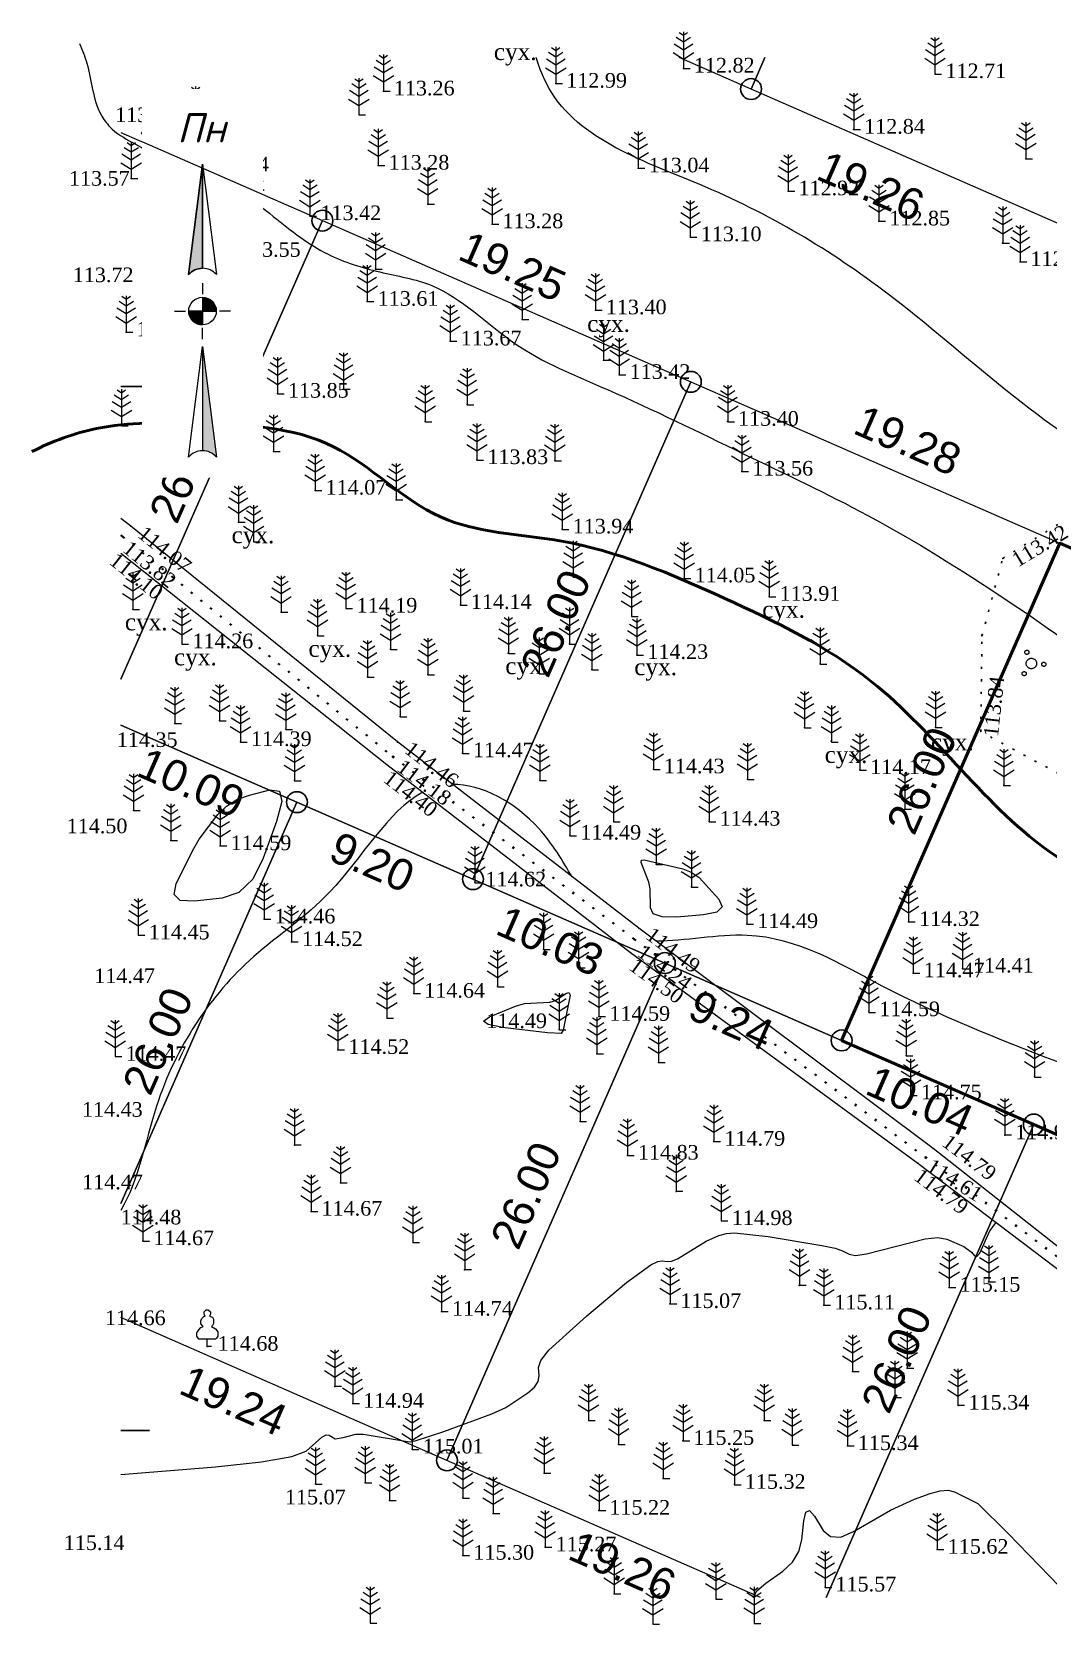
# Model space of a CAD drawing. Header units: millimetres. Extents: x 5405545.9 to 5405635.4, y 5525040.7 to 5525117.1.
# Drawn here: x 5405545.9 to 5405594.5, y 5525040.7 to 5525117 of the extents above; entities that cross this region are included whole.
import ezdxf
from ezdxf.enums import TextEntityAlignment as Align

# ---------------------------------------------------------------- set-up
doc = ezdxf.new("R2010")
doc.units = ezdxf.units.MM
doc.set_wipeout_variables(frame=1)
doc.linetypes.add('HIDDEN', pattern=[0.5, 0, -0.5])
doc.linetypes.add('суцільна', pattern=[50, 50, 0])
for name, color, linetype, lineweight in [('#Лист (текст_ПН)', 250, 'Continuous', 0), ('#Штамп', 250, 'Continuous', 0), ('11900000', 1, 'Continuous', 30), ('Контур', 7, 'HIDDEN', 30), ('рельеф', 7, 'Continuous', 0), ('ТОЧКИ', 7, 'Continuous', 30), ('усл. знак', 7, 'суцільна', 20)]:
    doc.layers.add(name, color=color, linetype=linetype, lineweight=lineweight)
for name, color, linetype in [('горизонтали', 42, 'Continuous'), ('Ділянки_Межі', 10, 'Continuous'), ('надписи', 7, 'Continuous'), ('отметки', 7, 'Continuous'), ('промеры', 185, 'Continuous'), ('Растительность', 7, 'Continuous')]:
    doc.layers.add(name, color=color, linetype=linetype)
doc.styles.get("Standard").update_dxf_attribs({"font": 'arial.ttf'})
doc.styles.add('times', font='times.ttf')
doc.styles.add('Мой_Топо', font='isocpeui.ttf')
doc.linetypes.add('канава 0', pattern='A,0.9,0,["|",Standard,S=0.25,R=0,X=0,Y=0],0.1', length=1)

# ---------------------------------------------------------------- blocks, each defined once
blk = doc.blocks.new('A$C51FE15A3')
at = {"layer": 'Растительность', "color": 94, "lineweight": 0}
for points in [[(-0.201, 1.726), (0, 1.584), (0.201, 1.726)], [(0, 1.75), (0, 0), (0.319, 0)], [(-0.447, 1.172), (0, 0.895), (0.447, 1.172)], [(-0.343, 1.489), (0, 1.267), (0.343, 1.489)], [(-0.493, 0.753), (0, 0.444), (0.493, 0.753)]]:
    blk.add_lwpolyline(points, dxfattribs=at)
blk = doc.blocks.new('A$C2ACB5305')
at = {"layer": 'Растительность'}
blk.add_lwpolyline([(0.2, 0), (0.2, 0), (0, 0), (0, 0.35), (-0.4, 0.35), (-0.5, 0.5), (-0.5, 0.65), (-0.4, 0.8), (-0.3, 0.9), (-0.2, 0.95), (-0.25, 1), (-0.3, 1.1), (-0.3, 1.25), (-0.25, 1.35), (-0.15, 1.45), (-0.1, 1.45), (-0.15, 1.55), (-0.15, 1.65), (-0.05, 1.75), (0.05, 1.75), (0.15, 1.65), (0.15, 1.55), (0.1, 1.45), (0.25, 1.4), (0.3, 1.3), (0.3, 1.1), (0.25, 1), (0.2, 0.95), (0.4, 0.85), (0.5, 0.7), (0.5, 0.5), (0.45, 0.4), (0.4, 0.35), (0, 0.35)], dxfattribs=at)
blk = doc.blocks.new('A$C72385B22')
at = {"layer": 'усл. знак'}
for centre, radius in [((0, 0), 0.625), ((-0.02, 1.49), 0.25), ((-1.29, -0.64), 0.25), ((1.28, -0.76), 0.25)]:
    blk.add_circle(centre, radius, dxfattribs=at)
blk = doc.blocks.new('*U5')
at = {"color": 0}
for points in [[(-0.113, 0), (-0.109, -0.029), (-0.097, -0.056)], [(-0.113, 0), (-0.097, -0.056), (0, 0)], [(-0.097, -0.056), (0, -0.113), (0, 0)], [(-0.097, -0.056), (-0.08, -0.08), (-0.056, -0.097)], [(-0.097, -0.056), (-0.056, -0.097), (0, -0.113)], [(-0.056, -0.097), (-0.029, -0.109), (0, -0.113)]]:
    blk.add_solid(points, dxfattribs=at)
blk = doc.blocks.new('*U6')
at = {"color": 0}
for points in [[(0, 0), (0.097, 0.056), (0, 0.113)], [(0.097, 0.056), (0.029, 0.109), (0, 0.113)], [(0, 0), (0.113, 0), (0.097, 0.056)], [(0.097, 0.056), (0.056, 0.097), (0.029, 0.109)], [(0.097, 0.056), (0.08, 0.08), (0.056, 0.097)], [(0.113, 0), (0.109, 0.029), (0.097, 0.056)]]:
    blk.add_solid(points, dxfattribs=at)
blk = doc.blocks.new('*U7')
at = {"color": 0}
for points in [[(0, -1.136), (0.021, -1.138), (0, -0.288)], [(0.021, -1.138), (0.042, -1.142), (0, -0.288)], [(0.042, -1.142), (0.062, -1.15), (0, -0.288)], [(0.062, -1.15), (0.081, -1.16), (0, -0.288)], [(0.081, -1.16), (0.098, -1.173), (0, -0.288)], [(0.098, -1.173), (0.113, -1.188), (0, -0.288)]]:
    blk.add_solid(points, dxfattribs=at)
blk = doc.blocks.new('*U8')
at = {"color": 0}
for points in [[(-0.113, 0.297), (-0.098, 0.312), (0, 1.197)], [(-0.098, 0.312), (-0.081, 0.325), (0, 1.197)], [(-0.081, 0.325), (-0.062, 0.335), (0, 1.197)], [(-0.062, 0.335), (-0.042, 0.343), (0, 1.197)], [(-0.042, 0.343), (-0.021, 0.347), (0, 1.197)], [(-0.021, 0.347), (0, 0.349), (0, 1.197)]]:
    blk.add_solid(points, dxfattribs=at)
blk = doc.blocks.new('#Північ')
at = {"color": 7}
blk.add_wipeout([(-2.901, 10.635), (2.901, 10.635), (2.901, -7.981), (-2.901, -7.981)], dxfattribs=at).dxf.layer = '#Лист (текст_ПН)'
at = {"layer": '#Лист (текст_ПН)'}
for p, q in [((-0.663, 1.748), (0, 7.043)), ((0, 7.043), (0, 2.052)), ((0, 7.043), (0.663, 1.748)), ((0, 1.337), (0, 0.807)), ((-1.337, 0), (-0.807, 0)), ((-0.662, 0), (0.662, 0)), ((0, 0.662), (0, -0.662)), ((1.337, 0), (0.807, 0)), ((0, -1.337), (0, -0.807)), ((-0.663, -6.99), (0, -1.695)), ((0, -1.695), (0.663, -6.99)), ((0, -1.695), (0, -6.686))]:
    blk.add_line(p, q, dxfattribs=at)
at = {"layer": '#Лист (текст_ПН)', "flags": 128}
for points in [[(0, 7.043), (-0.663, 1.748, -0.218585), (0, 2.052)], [(0, 0), (-0.662, 0, 0.414214), (0, -0.662)]]:
    blk.add_lwpolyline(points, format="xyb", close=True, dxfattribs=at)
at = {"layer": '#Лист (текст_ПН)'}
blk.add_circle((0, 0), 0.662, dxfattribs=at)
for centre in [(0, 1.178), (0, -7.56)]:
    blk.add_arc(centre, 0.874, 40.67981, 139.32019, dxfattribs=at)
at = {"layer": '#Лист (текст_ПН)', "xscale": 5.883850111352785, "yscale": 5.883850111352785, "zscale": 5.883850111352785}
for name in ['*U8', '*U5', '*U6', '*U7']:
    blk.add_blockref(name, (0, 0), dxfattribs=at)
at = {"layer": '#Лист (текст_ПН)', "style": 'Мой_Топо'}
blk.add_text('Пн', height=1.4, dxfattribs=at).set_placement((-1.217, 8.077))

msp = doc.modelspace()

# ---------------------------------------------------------------- linework, layer by layer
at = {"layer": '11900000', "color": 7}
for points in [[(5405550.119, 5525100, 0), (5405551.5, 5525100, 0)], [(5405550.119, 5525100, 0), (5405551.5, 5525100, 0)], [(5405550.119, 5525050, 0), (5405551.5, 5525050, 0)], [(5405550.119, 5525050, 0), (5405551.5, 5525050, 0)]]:
    msp.add_polyline3d(points, dxfattribs=at)
at = {"layer": 'горизонтали', "color": 32}
for points in [[(5405553.647, 5525075.352, 114.5), (5405552.967, 5525075.382, 114.5), (5405552.677, 5525075.662, 114.5), (5405552.777, 5525076.182, 114.5), (5405553.547, 5525077.762, 114.5), (5405553.877, 5525078.322, 114.5), (5405554.767, 5525079.492, 114.5), (5405555.177, 5525079.892, 114.5), (5405555.677, 5525080.212, 114.5), (5405556.277, 5525080.422, 114.5), (5405557.247, 5525080.682, 114.5), (5405557.717, 5525080.622, 114.5), (5405557.827, 5525080.122, 114.5), (5405557.577, 5525079.162, 114.5), (5405556.937, 5525077.402, 114.5), (5405556.437, 5525076.402, 114.5), (5405555.777, 5525075.762, 114.5), (5405554.977, 5525075.492, 114.5), (5405553.647, 5525075.352, 114.5)], [(5405577.027, 5525076.892, 114.5), (5405577.427, 5525076.732, 114.5), (5405577.807, 5525076.472, 114.5), (5405578.737, 5525075.442, 114.5), (5405578.897, 5525075.072, 114.5), (5405578.657, 5525074.822, 114.5), (5405578.007, 5525074.692, 114.5), (5405576.737, 5525074.582, 114.5), (5405576.027, 5525074.592, 114.5), (5405575.597, 5525074.742, 114.5), (5405575.467, 5525075.032, 114.5), (5405575.457, 5525075.932, 114.5), (5405575.397, 5525076.262, 114.5), (5405575.027, 5525077.202, 114.5), (5405575.047, 5525077.312, 114.5), (5405575.167, 5525077.322, 114.5), (5405577.027, 5525076.892, 114.5)], [(5405571.197, 5525069.002, 114.5), (5405570.547, 5525069.032, 114.5), (5405568.387, 5525069.302, 114.5), (5405567.697, 5525069.432, 114.5), (5405567.487, 5525069.602, 114.5), (5405567.767, 5525069.802, 114.5), (5405569.017, 5525070.322, 114.5), (5405569.447, 5525070.442, 114.5), (5405570.657, 5525070.512, 114.5), (5405570.927, 5525070.592, 114.5), (5405571.427, 5525070.922, 114.5), (5405571.567, 5525070.972, 114.5), (5405571.627, 5525070.842, 114.5), (5405571.297, 5525069.162, 114.5), (5405571.197, 5525069.002, 114.5)]]:
    msp.add_polyline3d(points, close=True, dxfattribs=at)
for points in [[(5405550.119, 5525047.887, 115), (5405554.647, 5525048.262, 115), (5405556.857, 5525048.492, 115), (5405558.307, 5525048.742, 115), (5405558.997, 5525049.012, 115), (5405559.737, 5525049.672, 115), (5405559.947, 5525049.782, 115), (5405560.087, 5525049.772, 115), (5405560.387, 5525049.602, 115), (5405560.757, 5525049.652, 115), (5405561.367, 5525049.812, 115), (5405561.717, 5525049.812, 115), (5405563.937, 5525049.452, 115), (5405564.217, 5525049.492, 115), (5405565.587, 5525049.942, 115), (5405567.887, 5525050.792, 115), (5405568.557, 5525051.102, 115), (5405569.607, 5525051.792, 115), (5405569.917, 5525052.062, 115), (5405570.097, 5525052.342, 115), (5405570.147, 5525052.612, 115), (5405570.117, 5525053.012, 115), (5405570.227, 5525053.352, 115), (5405570.607, 5525053.842, 115), (5405572.427, 5525055.492, 115), (5405574.327, 5525057.082, 115), (5405575.497, 5525057.922, 115), (5405575.827, 5525058.092, 115), (5405576.037, 5525058.122, 115), (5405576.277, 5525058.082, 115), (5405576.477, 5525058.102, 115), (5405576.767, 5525058.212, 115), (5405578.137, 5525059.062, 115), (5405578.737, 5525059.332, 115), (5405579.107, 5525059.432, 115), (5405579.497, 5525059.462, 115), (5405581.107, 5525059.282, 115), (5405583.677, 5525058.862, 115), (5405584.317, 5525058.722, 115), (5405584.667, 5525058.602, 115), (5405584.977, 5525058.442, 115), (5405585.287, 5525058.382, 115), (5405585.817, 5525058.452, 115), (5405588.627, 5525059.182, 115), (5405589.227, 5525059.232, 115), (5405589.657, 5525059.152, 115), (5405590.477, 5525058.802, 115), (5405590.837, 5525058.542, 115), (5405590.977, 5525058.352, 115), (5405591.097, 5525058.322, 115), (5405591.237, 5525058.492, 115), (5405591.717, 5525059.562, 115), (5405592.014, 5525059.96, 113.39)], [(5405580.389, 5525041.995, 115.5), (5405580.387, 5525042.002, 115.5), (5405580.567, 5525042.312, 115.5), (5405580.987, 5525042.682, 115.5), (5405581.807, 5525043.262, 115.5), (5405582.277, 5525043.692, 115.5), (5405582.577, 5525044.192, 115.5), (5405582.717, 5525044.752, 115.5), (5405582.807, 5525045.662, 115.5), (5405582.907, 5525046.082, 115.5), (5405583.077, 5525046.162, 115.5), (5405583.317, 5525045.892, 115.5), (5405583.737, 5525045.212, 115.5), (5405584.087, 5525044.912, 115.5), (5405584.587, 5525044.892, 115.5), (5405585.217, 5525045.172, 115.5), (5405586.957, 5525046.172, 115.5), (5405588.107, 5525046.702, 115.5), (5405588.867, 5525046.982, 115.5), (5405589.337, 5525047.112, 115.5), (5405589.717, 5525047.142, 115.5), (5405590.027, 5525047.052, 115.5), (5405591.137, 5525046.492, 115.5), (5405592.597, 5525045.062, 115.5), (5405595.568, 5525041.995, 115.5)]]:
    msp.add_polyline3d(points, dxfattribs=at)
for points, knots in [([(5405548.147, 5525116.421), (5405548.274, 5525116.11), (5405548.723, 5525115.01), (5405548.777, 5525113.511), (5405549.968, 5525111.865), (5405552.086, 5525111.316), (5405553.315, 5525108.321), (5405555.871, 5525109.431), (5405557.809, 5525107.807), (5405559.784, 5525106.268), (5405562.486, 5525105.421), (5405565.832, 5525104.897), (5405568.827, 5525101.723), (5405574.123, 5525099.626), (5405579.745, 5525096.832), (5405588.565, 5525092.689), (5405599.232, 5525085.079), (5405608.638, 5525078.274), (5405617.08, 5525075.984), (5405619.173, 5525077.713), (5405621.142, 5525078.619), (5405621.851, 5525077.245), (5405621.667, 5525075.983), (5405621.913, 5525073.909), (5405623.382, 5525070.558), (5405627.966, 5525066.273), (5405631.231, 5525069.328), (5405632.822, 5525070), (5405632.863, 5525070.017)], [0, 0, 0, 0, 1.007155, 3.563912, 4.279646, 6.9474, 9.775929, 11.81191, 13.632623, 16.826034, 19.431788, 22.005704, 26.799828, 31.811981, 38.996737, 45.651099, 61.050154, 77.66341, 82.099779, 84.149114, 86.062416, 87.062094, 88.033351, 89.912561, 93.167404, 99.33852, 104.294488, 104.423859, 104.423859, 104.423859, 104.423859]), ([(5405632.863, 5525092.02), (5405631.515, 5525091.445), (5405627.955, 5525092.125), (5405624.432, 5525088.349), (5405619.809, 5525087.234), (5405614.267, 5525088.284), (5405608.405, 5525093.232), (5405597.107, 5525094.992), (5405588.409, 5525103.854), (5405579.035, 5525109.606), (5405571.467, 5525111.936), (5405570.16, 5525115.239), (5405570.002, 5525115.748)], [186.380591, 186.380591, 186.380591, 186.380591, 190.763459, 196.023934, 200.592391, 204.501187, 212.520791, 222.836087, 237.536386, 248.01366, 256.866189, 258.453913, 258.453913, 258.453913, 258.453913]), ([(5405564.572, 5525080.559), (5405562.906, 5525079.67), (5405560.685, 5525075.663), (5405555.322, 5525072.227), (5405551.746, 5525066.857), (5405550.981, 5525061.947), (5405550.119, 5525060.539)], [373.184351, 373.184351, 373.184351, 373.184351, 379.452418, 384.22613, 392.765907, 397.976527, 397.976527, 397.976527, 397.976527]), ([(5405571.731, 5525076.49), (5405571.267, 5525077.282), (5405569.908, 5525079.585), (5405567.388, 5525080.956), (5405565.995, 5525080.937)], [364.394673, 364.394673, 364.394673, 364.394673, 366.968501, 371.521638, 371.521638, 371.521638, 371.521638]), ([(5405632.863, 5525049.766), (5405630.558, 5525049.99), (5405623.578, 5525050.945), (5405614.394, 5525058.014), (5405601.736, 5525065.708), (5405589.757, 5525069.08), (5405581.325, 5525074.345), (5405577.105, 5525073.423), (5405575.758, 5525073.429)], [296.111707, 296.111707, 296.111707, 296.111707, 303.021124, 317.439079, 329.503827, 347.557694, 354.49476, 358.612752, 358.612752, 358.612752, 358.612752])]:
    msp.add_open_spline(points, degree=3, knots=knots, dxfattribs=at)
at = {"layer": 'горизонтали', "color": 32, "lineweight": 50}
msp.add_open_spline([(5405632.863, 5525058.154), (5405631.419, 5525058.303), (5405628.233, 5525058.951), (5405623.668, 5525061.118), (5405617.176, 5525064.825), (5405610.647, 5525070.228), (5405602.289, 5525074.299), (5405593.099, 5525077.356), (5405587.614, 5525085.782), (5405578.934, 5525089.947), (5405572.117, 5525092.895), (5405565.016, 5525092.996), (5405560.494, 5525098.002), (5405554.353, 5525098.24), (5405549.372, 5525098.318), (5405546.859, 5525097.377), (5405545.865, 5525096.877)], degree=3, knots=[296.575564, 296.575564, 296.575564, 296.575564, 300.8891, 306.194885, 311.670523, 323.305447, 331.392318, 339.566844, 351.634905, 359.732332, 368.054814, 373.883266, 380.004986, 386.648546, 391.457009, 394.799547, 394.799547, 394.799547, 394.799547], dxfattribs=at)
at = {"layer": 'Ділянки_Межі', "lineweight": 25}
for points in [[(5405580.948, 5525115.748), (5405580.288, 5525114.24), (5405576.843, 5525115.748)], [(5405632.863, 5525091.222), (5405615.555, 5525098.8), (5405597.932, 5525106.515), (5405580.288, 5525114.24), (5405576.843, 5525115.748)], [(5405580.736, 5525041.995), (5405565.733, 5525048.564), (5405550.119, 5525055.4)]]:
    msp.add_lwpolyline(points, dxfattribs=at)
at = {"layer": 'Ділянки_Межі'}
for points in [[(5405601.982, 5525115.748), (5405597.932, 5525106.515), (5405580.288, 5525114.24)], [(5405580.288, 5525114.24), (5405580.948, 5525115.748)], [(5405550.119, 5525112.165), (5405559.77, 5525107.94), (5405550.119, 5525085.972)], [(5405550.119, 5525085.972), (5405559.77, 5525107.94), (5405577.405, 5525100.219), (5405566.977, 5525076.402), (5405558.553, 5525080.09), (5405550.119, 5525083.782)]]:
    msp.add_lwpolyline(points, dxfattribs=at)
msp.add_lwpolyline([(5405566.977, 5525076.402), (5405577.405, 5525100.219), (5405595.064, 5525092.487), (5405584.621, 5525068.677), (5405576.161, 5525072.381)], close=True, dxfattribs=at)
at = {"layer": 'Ділянки_Межі', "lineweight": 50}
msp.add_lwpolyline([(5405584.621, 5525068.677), (5405595.064, 5525092.487), (5405612.672, 5525084.779), (5405602.244, 5525060.961), (5405593.82, 5525064.649)], close=True, dxfattribs=at)
at = {"layer": 'Ділянки_Межі', "lineweight": 0}
for points in [[(5405550.119, 5525083.782), (5405558.553, 5525080.09), (5405550.119, 5525060.86)], [(5405550.119, 5525060.86), (5405558.553, 5525080.09), (5405566.977, 5525076.402), (5405576.161, 5525072.381), (5405565.733, 5525048.564), (5405550.119, 5525055.4)], [(5405565.733, 5525048.564), (5405576.161, 5525072.381), (5405584.621, 5525068.677), (5405593.82, 5525064.649), (5405583.884, 5525041.995)], [(5405583.884, 5525041.995), (5405593.82, 5525064.649), (5405602.244, 5525060.961), (5405611.427, 5525056.941), (5405604.884, 5525041.995)], [(5405580.736, 5525041.995), (5405565.733, 5525048.564)]]:
    msp.add_lwpolyline(points, dxfattribs=at)
at = {"layer": 'Контур', "color": 7, "linetype": 'HIDDEN', "elevation": 113.78}
msp.add_lwpolyline([(5405595.526, 5525081.169), (5405591.278, 5525083.471), (5405591.339, 5525088.05), (5405592.33, 5525091.761), (5405596.946, 5525094.594), (5405603.597, 5525095.127), (5405609.731, 5525095.321), (5405614.878, 5525092.983), (5405614.173, 5525087.355), (5405610.795, 5525083.4), (5405606.375, 5525081.994), (5405595.526, 5525081.169)], dxfattribs=at)
at = {"layer": 'отметки', "color": 7}
for p in [(5405577.05, 5525115.232, 112.818), (5405589.092, 5525114.962, 112.708), (5405562.691, 5525114.137, 113.259), (5405570.941, 5525114.508, 112.986), (5405553.705, 5525112.611, 113.39), (5405561.524, 5525113.007, 113.205), (5405585.198, 5525112.305, 112.839), (5405553.814, 5525110.497, 113.442), (5405562.439, 5525110.582, 113.283), (5405574.888, 5525110.451, 113.038), (5405593.437, 5525110.901, 112.741), (5405550.619, 5525109.96, 113.568), (5405564.81, 5525108.728, 113.342), (5405582.056, 5525109.354, 112.918), (5405556.494, 5525108.669, 113.516), (5405559.176, 5525108.162, 113.422), (5405567.891, 5525107.776, 113.277), (5405586.405, 5525107.909, 112.853), (5405555.325, 5525106.407, 113.55), (5405577.382, 5525107.154, 113.1), (5405592.327, 5525106.859, 112.758), (5405593.161, 5525105.966, 112.774), (5405553.854, 5525105.336, 113.627), (5405562.32, 5525105.62, 113.478), (5405561.916, 5525104.062, 113.606), (5405572.838, 5525103.653, 113.396), (5405550.38, 5525102.6, 113.828), (5405552.87, 5525103.117, 113.833), (5405569.326, 5525103.204, 113.425), (5405565.891, 5525102.161, 113.673), (5405573.227, 5525101.258, 113.455), (5405573.975, 5525100.56, 113.424), (5405557.622, 5525099.66, 113.852), (5405560.782, 5525099.872, 113.915), (5405566.699, 5525099.129, 113.706), (5405550.154, 5525098.119, 114.026), (5405564.691, 5525098.317, 113.824), (5405579.165, 5525098.316, 113.398), (5405551.78, 5525096.746, 114.095), (5405557.434, 5525096.889, 114.134), (5405567.169, 5525096.48, 113.828), (5405570.893, 5525096.45, 113.829), (5405579.851, 5525095.929, 113.557), (5405559.423, 5525095.016, 114.068), (5405563.305, 5525094.566, 114.022), (5405555.754, 5525093.498, 114.187), (5405550.233, 5525092.788, 113.816), (5405550.609, 5525093.299, 114.074), (5405571.249, 5525093.158, 113.938), (5405556.482, 5525092.572, 114.136), (5405592.33, 5525091.761, 113.417), (5405571.77, 5525090.877, 114.179), (5405577.088, 5525090.815, 114.052), (5405581.154, 5525089.931, 113.909), (5405550.702, 5525089.327, 114.196), (5405557.796, 5525089.193, 114.217), (5405560.906, 5525089.368, 114.194), (5405566.378, 5525089.542, 114.141), (5405574.575, 5525088.996, 114.087), (5405553.052, 5525087.66, 114.264), (5405559.539, 5525088.076, 114.244), (5405563.031, 5525087.417, 114.254), (5405571.599, 5525087.674, 114.318), (5405591.339, 5525088.05, 113.619), (5405568.668, 5525087.224, 114.333), (5405574.824, 5525087.147, 114.232), (5405583.594, 5525086.712, 114.042), (5405561.935, 5525086.091, 114.335), (5405564.818, 5525086.203, 114.285), (5405570.157, 5525086.249, 114.349), (5405572.674, 5525086.448, 114.279), (5405566.526, 5525084.454, 114.4), (5405552.709, 5525083.861, 114.334), (5405554.851, 5525083.992, 114.399), (5405558.023, 5525083.59, 114.413), (5405563.498, 5525084.183, 114.369), (5405582.851, 5525083.656, 114.228), (5405589.115, 5525083.666, 113.996), (5405555.85, 5525082.976, 114.389), (5405563.367, 5525082.965, 114.458), (5405584.123, 5525083.008, 114.405), (5405591.278, 5525083.471, 113.836), (5405563.133, 5525082.273, 114.182), (5405566.478, 5525082.44, 114.47), (5405562.847, 5525081.89, 114.399), (5405575.612, 5525081.671, 114.432), (5405585.488, 5525081.631, 114.171), (5405558.439, 5525081.128, 114.494), (5405570.177, 5525081.134, 114.441), (5405580.112, 5525081.189, 114.499), (5405592.393, 5525080.896, 113.958), (5405592.393, 5525080.886, 113.964), (5405587.645, 5525079.757, 114.195), (5405550.736, 5525079.683, 114.396), (5405573.715, 5525079.157, 114.44), (5405578.285, 5525079.163, 114.434), (5405552.515, 5525078.248, 114.415), (5405571.619, 5525078.496, 114.49), (5405554.879, 5525077.989, 114.586), (5405575.743, 5525077.112, 114.503), (5405567.071, 5525076.254, 114.616), (5405577.429, 5525076.034, 114.519), (5405556.982, 5525074.481, 114.458), (5405550.963, 5525073.716, 114.454), (5405574.913, 5525074.055, 114.495), (5405580.09, 5525074.26, 114.492), (5405587.829, 5525074.359, 114.323), (5405558.297, 5525073.396, 114.517), (5405570.36, 5525073.051, 114.526), (5405574.514, 5525072.886, 114.497), (5405574.704, 5525073.518, 114.24), (5405572.034, 5525072.162, 114.507), (5405590.409, 5525072.128, 114.405), (5405588.052, 5525071.902, 114.466), (5405564.144, 5525070.925, 114.637), (5405568.151, 5525071.268, 114.508), (5405573.006, 5525069.817, 114.59), (5405585.923, 5525070.038, 114.586), (5405562.864, 5525069.741, 114.513), (5405571.1, 5525069.206, 114.487), (5405560.517, 5525068.232, 114.519), (5405572.904, 5525068.042, 114.635), (5405575.854, 5525067.615, 114.66), (5405587.711, 5525067.957, 114.654), (5405593.855, 5525066.942, 114.719), (5405587.919, 5525066.057, 114.747), (5405572.102, 5525064.791, 114.717), (5405578.513, 5525063.834, 114.794), (5405592.431, 5525064.144, 114.896), (5405558.43, 5525063.665, 114.585), (5405574.373, 5525063.168, 114.825), (5405588.63, 5525063.085, 114.605), (5405589.003, 5525063.494, 114.789), (5405588.264, 5525062.797, 114.789), (5405560.644, 5525061.857, 114.596), (5405576.704, 5525061.446, 114.872), (5405559.229, 5525060.485, 114.67), (5405578.865, 5525060.036, 114.981), (5405551.181, 5525059.072, 114.674), (5405564.107, 5525058.997, 114.785), (5405566.578, 5525057.697, 114.815), (5405582.596, 5525056.947, 115.096), (5405589.771, 5525056.843, 115.154), (5405591.658, 5525057.112, 115.084), (5405565.476, 5525055.692, 114.743), (5405576.406, 5525056.062, 115.074), (5405583.774, 5525055.995, 115.106), (5405554.259, 5525054.015, 114.683), (5405585.147, 5525052.819, 115.298), (5405587.755, 5525052.98, 115.244), (5405560.358, 5525052.108, 114.939), (5405587.175, 5525051.585, 115.32), (5405561.223, 5525051.284, 114.945), (5405590.196, 5525051.196, 115.338), (5405572.515, 5525050.471, 115.128), (5405580.916, 5525050.469, 115.288), (5405573.948, 5525049.334, 115.238), (5405577.027, 5525049.505, 115.253), (5405582.266, 5525049.305, 115.452), (5405584.897, 5525049.257, 115.337), (5405564.074, 5525049.095, 115.013), (5405570.384, 5525047.952, 115.165), (5405576.078, 5525047.692, 115.292), (5405559.443, 5525047.433, 115.067), (5405561.819, 5525047.49, 115.094), (5405579.49, 5525047.401, 115.315), (5405562.986, 5525046.635, 115.096), (5405566.499, 5525046.764, 115.088), (5405573.005, 5525046.164, 115.225), (5405567.938, 5525046.023, 115.163), (5405566.497, 5525044.008, 115.301), (5405570.435, 5525044.406, 115.266), (5405589.2, 5525044.292, 115.623), (5405583.829, 5525042.487, 115.571), (5405573.742, 5525042.177, 115.383)]:
    msp.add_point(p, dxfattribs=at)
at = {"layer": 'рельеф', "color": 7, "linetype": 'канава 0'}
for points, elevation in [([(5405616.101, 5525041.995), (5405605.59, 5525050.41), (5405598.683, 5525055.867), (5405589, 5525063.5), (5405574.91, 5525074.06), (5405563.36, 5525082.97), (5405550.609, 5525093.299), (5405550.119, 5525093.677)], 113.66), ([(5405550.119, 5525092.017), (5405562.847, 5525081.89), (5405574.514, 5525072.886), (5405588.264, 5525062.797), (5405598.195, 5525055.284), (5405604.951, 5525049.536), (5405614.562, 5525041.995)], 113.39)]:
    msp.add_lwpolyline(points, dxfattribs=dict(at, elevation=elevation))
at = {"layer": 'рельеф', "color": 7, "linetype": 'HIDDEN', "lineweight": 40, "elevation": 113.4}
msp.add_lwpolyline([(5405550.119, 5525092.877), (5405550.22, 5525092.8), (5405563.12, 5525082.28), (5405574.69, 5525073.53), (5405588.62, 5525063.09), (5405598.56, 5525055.58), (5405605.22, 5525049.91), (5405615.071, 5525041.995)], dxfattribs=at)
at = {"layer": 'ТОЧКИ'}
for centre in [(5405580.288, 5525114.24), (5405559.771, 5525107.939), (5405577.405, 5525100.219), (5405558.553, 5525080.09, 107.24), (5405566.977, 5525076.402, 107.24), (5405576.161, 5525072.381, 107.24), (5405584.621, 5525068.677, 107.24), (5405593.82, 5525064.649, 107.24), (5405565.733, 5525048.564)]:
    msp.add_circle(centre, 0.5, dxfattribs=at)

# ---------------------------------------------------------------- block references
at = {"layer": 'Растительность', "color": 7}
for name, p in [('A$C51FE15A3', (5405577.05, 5525115.23, 112.82)), ('A$C51FE15A3', (5405589.09, 5525114.96, 112.71)), ('A$C51FE15A3', (5405562.69, 5525114.14, 113.26)), ('A$C51FE15A3', (5405570.94, 5525114.51, 112.99)), ('A$C51FE15A3', (5405553.7, 5525112.61, 113.39)), ('A$C51FE15A3', (5405561.52, 5525113.01, 113.2)), ('A$C51FE15A3', (5405585.2, 5525112.3, 112.84)), ('A$C51FE15A3', (5405593.44, 5525110.9, 112.74)), ('A$C51FE15A3', (5405553.81, 5525110.49, 113.44)), ('A$C51FE15A3', (5405562.44, 5525110.58, 113.28)), ('A$C51FE15A3', (5405574.89, 5525110.45, 113.04)), ('A$C51FE15A3', (5405550.62, 5525109.96, 113.57)), ('A$C51FE15A3', (5405582.06, 5525109.35, 112.92)), ('A$C51FE15A3', (5405556.49, 5525108.67, 113.52)), ('A$C51FE15A3', (5405564.81, 5525108.73, 113.34)), ('A$C51FE15A3', (5405559.17, 5525108.16, 113.42)), ('A$C51FE15A3', (5405567.89, 5525107.77, 113.28)), ('A$C51FE15A3', (5405586.41, 5525107.91, 112.85)), ('A$C51FE15A3', (5405577.38, 5525107.15, 113.1)), ('A$C51FE15A3', (5405555.32, 5525106.4, 113.55)), ('A$C51FE15A3', (5405592.33, 5525106.86, 112.76)), ('A$C51FE15A3', (5405562.32, 5525105.62, 113.48)), ('A$C51FE15A3', (5405593.16, 5525105.97, 112.77)), ('A$C51FE15A3', (5405553.85, 5525105.33, 113.63)), ('A$C51FE15A3', (5405561.91, 5525104.06, 113.61)), ('A$C51FE15A3', (5405569.33, 5525103.2, 113.43)), ('A$C51FE15A3', (5405572.84, 5525103.65, 113.4)), ('A$C51FE15A3', (5405550.38, 5525102.59, 113.83)), ('A$C51FE15A3', (5405552.87, 5525103.11, 113.83)), ('A$C51FE15A3', (5405565.89, 5525102.16, 113.67)), ('A$C51FE15A3', (5405573.23, 5525101.25, 113.46)), ('A$C51FE15A3', (5405573.98, 5525100.56, 113.42)), ('A$C51FE15A3', (5405557.62, 5525099.65, 113.85)), ('A$C51FE15A3', (5405560.78, 5525099.86, 113.92)), ('A$C51FE15A3', (5405566.7, 5525099.12, 113.71)), ('A$C51FE15A3', (5405550.15, 5525098.11, 114.03)), ('A$C51FE15A3', (5405564.69, 5525098.31, 113.82)), ('A$C51FE15A3', (5405579.17, 5525098.31, 113.4)), ('A$C51FE15A3', (5405551.78, 5525096.74, 114.1)), ('A$C51FE15A3', (5405557.43, 5525096.88, 114.13)), ('A$C51FE15A3', (5405567.17, 5525096.47, 113.83)), ('A$C51FE15A3', (5405570.89, 5525096.44, 113.83)), ('A$C51FE15A3', (5405579.85, 5525095.92, 113.56)), ('A$C51FE15A3', (5405559.42, 5525095.01, 114.07)), ('A$C51FE15A3', (5405563.3, 5525094.56, 114.02)), ('A$C51FE15A3', (5405555.75, 5525093.49, 114.19)), ('A$C51FE15A3', (5405556.48, 5525092.56, 114.14)), ('A$C51FE15A3', (5405571.25, 5525093.15, 113.94)), ('A$C51FE15A3', (5405571.77, 5525090.86, 114.18)), ('A$C51FE15A3', (5405577.09, 5525090.8, 114.05)), ('A$C51FE15A3', (5405566.38, 5525089.53, 114.14)), ('A$C51FE15A3', (5405581.15, 5525089.92, 113.91)), ('A$C51FE15A3', (5405550.7, 5525089.32, 114.2)), ('A$C51FE15A3', (5405557.79, 5525089.18, 114.22)), ('A$C51FE15A3', (5405560.9, 5525089.36, 114.19)), ('A$C51FE15A3', (5405574.57, 5525088.98, 114.09)), ('A$C51FE15A3', (5405559.54, 5525088.06, 114.24)), ('A$C51FE15A3', (5405553.05, 5525087.65, 114.26)), ('A$C51FE15A3', (5405563.03, 5525087.4, 114.25)), ('A$C51FE15A3', (5405568.67, 5525087.21, 114.33)), ('A$C51FE15A3', (5405571.6, 5525087.66, 114.32)), ('A$C51FE15A3', (5405574.82, 5525087.13, 114.23)), ('A$C51FE15A3', (5405572.67, 5525086.43, 114.28)), ('A$C51FE15A3', (5405583.59, 5525086.7, 114.04)), ('A$C51FE15A3', (5405561.93, 5525086.08, 114.34)), ('A$C51FE15A3', (5405564.82, 5525086.19, 114.28)), ('A$C51FE15A3', (5405570.15, 5525086.23, 114.35)), ('A$C51FE15A3', (5405563.49, 5525084.17, 114.37)), ('A$C51FE15A3', (5405566.52, 5525084.44, 114.4)), ('A$C51FE15A3', (5405552.7, 5525083.85, 114.33)), ('A$C51FE15A3', (5405554.85, 5525083.98, 114.4)), ('A$C51FE15A3', (5405558.02, 5525083.57, 114.41)), ('A$C51FE15A3', (5405582.85, 5525083.64, 114.23)), ('A$C51FE15A3', (5405589.12, 5525083.66, 114)), ('A$C51FE15A3', (5405555.85, 5525082.96, 114.39)), ('A$C51FE15A3', (5405584.13, 5525082.96, 114.41)), ('A$C51FE15A3', (5405566.47, 5525082.42, 114.47)), ('A$C51FE15A3', (5405558.43, 5525081.11, 114.49)), ('A$C51FE15A3', (5405570.18, 5525081.12, 114.44)), ('A$C51FE15A3', (5405575.61, 5525081.65, 114.43)), ('A$C51FE15A3', (5405580.11, 5525081.17, 114.5)), ('A$C51FE15A3', (5405585.49, 5525081.62, 114.17)), ('A$C51FE15A3', (5405592.39, 5525080.88, 113.96)), ('A$C51FE15A3', (5405550.73, 5525079.69, 114.4)), ('A$C51FE15A3', (5405587.65, 5525079.75, 114.2)), ('A$C51FE15A3', (5405573.71, 5525079.14, 114.44)), ('A$C51FE15A3', (5405578.28, 5525079.15, 114.43)), ('A$C51FE15A3', (5405552.51, 5525078.25, 114.41)), ('A$C51FE15A3', (5405554.88, 5525077.99, 114.59)), ('A$C51FE15A3', (5405571.62, 5525078.48, 114.49)), ('A$C51FE15A3', (5405575.74, 5525077.1, 114.5)), ('A$C51FE15A3', (5405567.07, 5525076.23, 114.62)), ('A$C51FE15A3', (5405577.43, 5525076.02, 114.52)), ('A$C51FE15A3', (5405556.98, 5525074.48, 114.46)), ('A$C51FE15A3', (5405580.09, 5525074.24, 114.49)), ('A$C51FE15A3', (5405587.83, 5525074.35, 114.32)), ('A$C51FE15A3', (5405550.96, 5525073.72, 114.45)), ('A$C51FE15A3', (5405558.29, 5525073.4, 114.52)), ('A$C51FE15A3', (5405570.36, 5525073.03, 114.53)), ('A$C51FE15A3', (5405572.03, 5525072.15, 114.51)), ('A$C51FE15A3', (5405588.05, 5525071.89, 114.47)), ('A$C51FE15A3', (5405590.41, 5525072.11, 114.41)), ('A$C51FE15A3', (5405568.15, 5525071.25, 114.51)), ('A$C51FE15A3', (5405564.14, 5525070.93, 114.64)), ('A$C51FE15A3', (5405562.86, 5525069.74, 114.51)), ('A$C51FE15A3', (5405573, 5525069.82, 114.59)), ('A$C51FE15A3', (5405585.92, 5525070.02, 114.59)), ('A$C51FE15A3', (5405571.1, 5525069.19, 114.49)), ('A$C51FE15A3', (5405560.51, 5525068.23, 114.52)), ('A$C51FE15A3', (5405549.85, 5525067.9, 114.47)), ('A$C51FE15A3', (5405572.9, 5525068.04, 114.63)), ('A$C51FE15A3', (5405575.85, 5525067.62, 114.66)), ('A$C51FE15A3', (5405587.71, 5525067.94, 114.65)), ('A$C51FE15A3', (5405593.86, 5525066.92, 114.72)), ('A$C51FE15A3', (5405587.92, 5525066.04, 114.75)), ('A$C51FE15A3', (5405572.1, 5525064.79, 114.72)), ('A$C51FE15A3', (5405558.43, 5525063.67, 114.58)), ('A$C51FE15A3', (5405578.51, 5525063.84, 114.79)), ('A$C51FE15A3', (5405592.43, 5525064.15, 114.9)), ('A$C51FE15A3', (5405574.37, 5525063.17, 114.83)), ('A$C51FE15A3', (5405560.64, 5525061.86, 114.6)), ('A$C51FE15A3', (5405576.7, 5525061.45, 114.87)), ('A$C51FE15A3', (5405559.23, 5525060.49, 114.67)), ('A$C51FE15A3', (5405578.86, 5525060.04, 114.98)), ('A$C51FE15A3', (5405551.18, 5525059.07, 114.67)), ('A$C51FE15A3', (5405564.1, 5525059, 114.79)), ('A$C51FE15A3', (5405566.58, 5525057.7, 114.82)), ('A$C51FE15A3', (5405582.6, 5525056.95, 115.1)), ('A$C51FE15A3', (5405589.77, 5525056.84, 115.15)), ('A$C51FE15A3', (5405591.66, 5525057.11, 115.08)), ('A$C51FE15A3', (5405576.41, 5525056.06, 115.07)), ('A$C51FE15A3', (5405583.77, 5525056, 115.11)), ('A$C51FE15A3', (5405565.47, 5525055.69, 114.74)), ('A$C2ACB5305', (5405554.26, 5525054.02, 114.68)), ('A$C51FE15A3', (5405585.15, 5525052.82, 115.3)), ('A$C51FE15A3', (5405587.76, 5525052.98, 115.24)), ('A$C51FE15A3', (5405560.36, 5525052.11, 114.94)), ('A$C51FE15A3', (5405561.22, 5525051.28, 114.94)), ('A$C51FE15A3', (5405587.17, 5525051.58, 115.32)), ('A$C51FE15A3', (5405590.19, 5525051.2, 115.34)), ('A$C51FE15A3', (5405572.51, 5525050.47, 115.13)), ('A$C51FE15A3', (5405580.92, 5525050.47, 115.29)), ('A$C51FE15A3', (5405564.07, 5525049.09, 115.01)), ('A$C51FE15A3', (5405573.95, 5525049.33, 115.24)), ('A$C51FE15A3', (5405577.03, 5525049.5, 115.25)), ('A$C51FE15A3', (5405582.26, 5525049.3, 115.45)), ('A$C51FE15A3', (5405584.9, 5525049.26, 115.34)), ('A$C51FE15A3', (5405561.82, 5525047.49, 115.09)), ('A$C51FE15A3', (5405570.38, 5525047.95, 115.16)), ('A$C51FE15A3', (5405576.08, 5525047.69, 115.29)), ('A$C51FE15A3', (5405559.44, 5525047.43, 115.07)), ('A$C51FE15A3', (5405566.5, 5525046.76, 115.09)), ('A$C51FE15A3', (5405579.49, 5525047.4, 115.32)), ('A$C51FE15A3', (5405562.99, 5525046.64, 115.1)), ('A$C51FE15A3', (5405567.94, 5525046.02, 115.16)), ('A$C51FE15A3', (5405573.01, 5525046.16, 115.22)), ('A$C51FE15A3', (5405570.43, 5525044.41, 115.27)), ('A$C51FE15A3', (5405566.5, 5525044.01, 115.3)), ('A$C51FE15A3', (5405589.19, 5525044.29, 115.62)), ('A$C51FE15A3', (5405573.74, 5525042.18, 115.38)), ('A$C51FE15A3', (5405583.83, 5525042.48, 115.57)), ('A$C51FE15A3', (5405578.6, 5525041.92, 115.47)), ('A$C51FE15A3', (5405562.06, 5525040.76, 115.43)), ('A$C51FE15A3', (5405575.59, 5525040.72, 115.47)), ('A$C51FE15A3', (5405580.43, 5525040.75, 115.49))]:
    msp.add_blockref(name, p, dxfattribs=at)
at = {"layer": 'усл. знак', "color": 7, "linetype": 'суцільна', "lineweight": 13, "xscale": 0.3999999998750298, "yscale": 0.3999999998750298, "zscale": 0.3999999998750298, "rotation": 265.3647753868261}
msp.add_blockref('A$C72385B22', (5405593.704, 5525086.729), dxfattribs=at)

# ---------------------------------------------------------------- texts
at = {"layer": 'надписи', "color": 7, "style": 'times'}
for p in [(5405567.976, 5525116.429, 111.861), (5405572.442, 5525103.412, 111.861), (5405555.423, 5525093.289, 111.861), (5405550.316, 5525089.117, 111.861), (5405580.82, 5525089.721, 111.861), (5405559.102, 5525087.845, 111.861), (5405552.668, 5525087.44, 111.861), (5405568.524, 5525087.018, 111.861), (5405574.697, 5525086.968, 111.861), (5405588.897, 5525083.366, 111.861), (5405583.81, 5525082.767, 111.861)]:
    msp.add_text('сух.', height=0.8, dxfattribs=at).set_placement(p, align=Align.TOP_LEFT)
at = {"layer": 'отметки', "color": 7, "style": 'times'}
for s, p in [('112.82', (5405577.55, 5525115.732, 112.818)), ('112.99', (5405571.441, 5525115.008, 112.986)), ('112.71', (5405589.592, 5525115.462, 112.708)), ('113.26', (5405563.191, 5525114.637, 113.259)), ('113.49', (5405549.85, 5525113.359, 113.493)), ('112.84', (5405585.698, 5525112.805, 112.839)), ('113.44', (5405554.314, 5525110.997, 113.442)), ('113.28', (5405562.939, 5525111.082, 113.283)), ('113.57', (5405547.641, 5525110.314, 113.568)), ('113.04', (5405575.388, 5525110.951, 113.038)), ('112.92', (5405582.556, 5525109.854, 112.918)), ('113.42', (5405559.676, 5525108.662, 113.422)), ('113.28', (5405568.391, 5525108.276, 113.277)), ('112.85', (5405586.905, 5525108.409, 112.853)), ('113.10', (5405577.882, 5525107.654, 113.1)), ('113.55', (5405555.825, 5525106.907, 113.55)), ('112.77', (5405593.661, 5525106.466, 112.774)), ('113.72', (5405547.823, 5525105.693, 113.717)), ('113.61', (5405562.416, 5525104.562, 113.606)), ('113.40', (5405573.338, 5525104.153, 113.396)), ('113.83', (5405550.88, 5525103.1, 113.828)), ('113.67', (5405566.391, 5525102.661, 113.673)), ('113.42', (5405574.475, 5525101.06, 113.424)), ('113.85', (5405558.122, 5525100.16, 113.852)), ('113.40', (5405579.665, 5525098.816, 113.398)), ('114.10', (5405552.28, 5525097.246, 114.095)), ('113.83', (5405567.669, 5525096.98, 113.828)), ('113.56', (5405580.351, 5525096.429, 113.557)), ('114.07', (5405559.923, 5525095.516, 114.068)), ('113.94', (5405571.749, 5525093.658, 113.938)), ('114.05', (5405577.588, 5525091.315, 114.052)), ('113.91', (5405581.654, 5525090.431, 113.909)), ('114.19', (5405561.406, 5525089.868, 114.194)), ('114.14', (5405566.878, 5525090.042, 114.141)), ('114.26', (5405553.552, 5525088.16, 114.264)), ('114.23', (5405575.324, 5525087.647, 114.232)), ('114.35', (5405549.932, 5525083.431, 114.347)), ('114.39', (5405556.35, 5525083.476, 114.389)), ('114.47', (5405566.978, 5525082.94, 114.47)), ('114.43', (5405576.112, 5525082.171, 114.432)), ('114.17', (5405585.988, 5525082.131, 114.171)), ('114.50', (5405547.531, 5525079.299, 114.496)), ('114.49', (5405572.119, 5525078.996, 114.49)), ('114.43', (5405578.785, 5525079.663, 114.434)), ('114.59', (5405555.379, 5525078.489, 114.586)), ('114.62', (5405567.571, 5525076.754, 114.616)), ('114.46', (5405557.482, 5525074.981, 114.458)), ('114.49', (5405580.59, 5525074.76, 114.492)), ('114.32', (5405588.329, 5525074.859, 114.323)), ('114.45', (5405551.463, 5525074.216, 114.454)), ('114.52', (5405558.797, 5525073.896, 114.517)), ('114.47', (5405548.85, 5525072.122, 114.468)), ('114.47', (5405588.552, 5525072.402, 114.466)), ('114.41', (5405590.909, 5525072.628, 114.405)), ('114.64', (5405564.644, 5525071.425, 114.637)), ('114.49', (5405567.612, 5525069.967, 114.487)), ('114.59', (5405573.506, 5525070.317, 114.59)), ('114.59', (5405586.423, 5525070.538, 114.586)), ('114.47', (5405550.351, 5525068.399, 114.466)), ('114.52', (5405561.017, 5525068.732, 114.519)), ('114.75', (5405588.419, 5525066.557, 114.747)), ('114.43', (5405548.263, 5525065.723, 114.429)), ('114.90', (5405592.931, 5525064.644, 114.896)), ('114.79', (5405579.013, 5525064.334, 114.794)), ('114.83', (5405574.873, 5525063.668, 114.825)), ('114.47', (5405548.27, 5525062.246, 114.473)), ('114.67', (5405559.729, 5525060.985, 114.67)), ('114.48', (5405550.113, 5525060.565, 114.483)), ('114.98', (5405579.365, 5525060.536, 114.981)), ('114.67', (5405551.681, 5525059.572, 114.674)), ('115.15', (5405590.271, 5525057.343, 115.154)), ('114.74', (5405565.976, 5525056.192, 114.743)), ('115.07', (5405576.906, 5525056.562, 115.074)), ('115.11', (5405584.274, 5525056.495, 115.106)), ('114.66', (5405549.362, 5525055.742, 114.664)), ('114.68', (5405554.759, 5525054.515, 114.683)), ('114.94', (5405561.723, 5525051.784, 114.945)), ('115.34', (5405590.696, 5525051.696, 115.338)), ('115.25', (5405577.527, 5525050.005, 115.253)), ('115.01', (5405564.574, 5525049.595, 115.013)), ('115.34', (5405585.397, 5525049.757, 115.337)), ('115.32', (5405579.99, 5525047.901, 115.315)), ('115.07', (5405557.978, 5525047.157, 115.067)), ('115.22', (5405573.505, 5525046.664, 115.225)), ('115.14', (5405547.391, 5525044.971, 115.14)), ('115.27', (5405570.935, 5525044.906, 115.266)), ('115.62', (5405589.7, 5525044.792, 115.623)), ('115.30', (5405566.997, 5525044.508, 115.301)), ('115.57', (5405584.329, 5525042.987, 115.571))]:
    msp.add_text(s, height=0.7, dxfattribs=at).set_placement(p, align=Align.TOP_LEFT)
for s, rotation, p in [('114.07', 320.99066, (5405551.312, 5525093.373, 114.074)), ('113.42', 31.18546, (5405592.686, 5525091.912, 113.417)), ('114.10', 321.49337, (5405549.947, 5525092.09, 114.104)), ('113.82', 320.80262, (5405550.597, 5525092.67, 113.816)), ('113.84', 83.81723, (5405591.406, 5525083.261, 113.836)), ('114.46', 322.32119, (5405564.068, 5525083.055, 114.458)), ('114.18', 322.90102, (5405563.698, 5525082.194, 113.4)), ('114.40', 322.34086, (5405563.057, 5525081.658, 114.399)), ('114.49', 323.14963, (5405575.609, 5525074.154, 114.495)), ('114.24', 323.28179, (5405575.203, 5525073.328, 114.24)), ('114.50', 323.73081, (5405574.802, 5525072.675, 113.39)), ('114.79', 322.73403, (5405589.789, 5525064.232, 114.789)), ('114.79', 322.89177, (5405588.446, 5525062.606, 114.789)), ('114.61', 327.58846, (5405588.996, 5525063.069, 114.605))]:
    msp.add_text(s, height=0.7, rotation=rotation, dxfattribs=at).set_placement(p, align=Align.TOP_LEFT)
at = {"layer": 'промеры', "char_height": 1.5, "attachment_point": 1}
for s, insert, rotation in [('14.42', (5405551.53, 5525113.532), 336.35584), ('19.26', (5405583.932, 5525111.331), 336.35584), ('19.25', (5405566.78, 5525107.488), 336.35584), ('19.28', (5405585.699, 5525099.157), 336.35584), ('26.00', (5405551.427, 5525093.941, 107.24), 66.37949), ('26.00', (5405569.193, 5525086.566, 107.24), 66.37949), ('26.00', (5405586.718, 5525079.031, 107.24), 66.37949), ('10.09', (5405551.395, 5525082.755), 336.35584), ('9.20', (5405560.588, 5525078.723), 336.35584), ('10.03', (5405568.58, 5525075.178), 336.35584), ('9.24', (5405577.772, 5525071.146), 336.35584), ('10.04', (5405586.271, 5525067.519), 336.35584), ('26.00', (5405567.769, 5525059.164), 66.37949), ('26.00', (5405585.51, 5525051.318), 66.37949), ('19.24', (5405553.421, 5525053.172), 336.35584), ('19.26', (5405572.041, 5525045.247), 336.35584)]:
    msp.add_mtext(s, dxfattribs=dict(at, insert=insert, rotation=rotation))
at = {"layer": 'промеры', "lineweight": 0, "insert": (5405550.154, 5525066.562), "char_height": 1.5, "attachment_point": 1, "rotation": 66.37949}
msp.add_mtext('26.00', dxfattribs=at)

# ---------------------------------------------------------------- next in the draw order: block references
at = {"layer": '#Штамп'}
msp.add_blockref('#Північ', (5405554.032, 5525103.606, 1045.373), dxfattribs=at)

# ---------------------------------------------------------------- next in the draw order: linework, layer by layer
at = {"layer": 'Ділянки_Межі', "lineweight": 25}
msp.add_lwpolyline([(5405550.119, 5525112.165), (5405559.77, 5525107.94), (5405577.405, 5525100.219), (5405595.064, 5525092.487), (5405612.672, 5525084.779), (5405630.305, 5525077.059), (5405632.863, 5525075.939)], dxfattribs=at)

doc.saveas('drawing.dxf')
